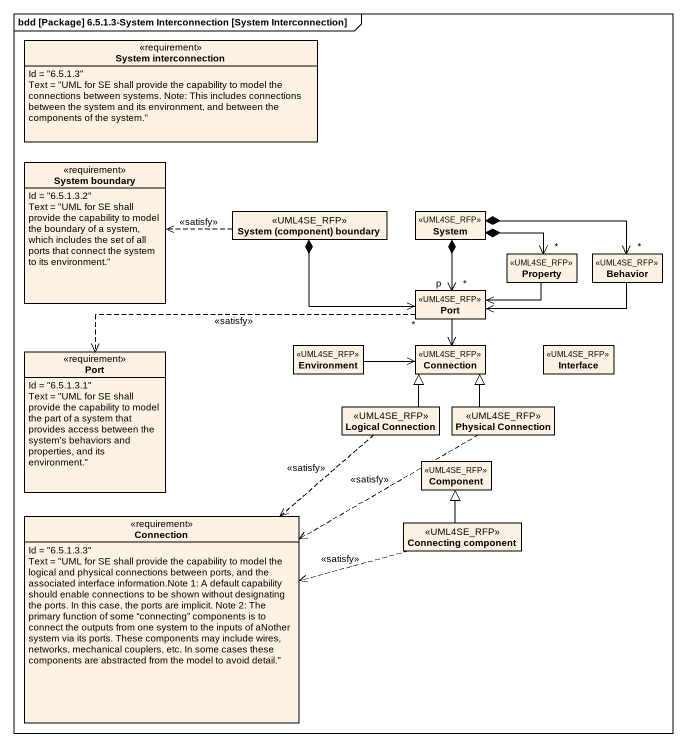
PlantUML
@startuml
mainframe bdd [Package] 6.5.1.3-System Interconnection [System Interconnection]
hide circle
hide empty members
class "System interconnection" as System_interconnection <<requirement>> {
  Id = "6.5.1.3"
  Text = "UML for SE shall provide the capability to model the connections between systems. Note: This includes connections between the system and its environment, and between the components of the system."
}
class "System boundary" as System_boundary <<requirement>> {
  Id = "6.5.1.3.2"
  Text = "UML for SE shall provide the capability to model the boundary of a system, which includes the set of all ports that connect the system to its environment."
}
class "System (component) boundary" as System_component_boundary <<UML4SE_RFP>>
class System <<UML4SE_RFP>>
class "Port" as Port_ <<UML4SE_RFP>>
class Property <<UML4SE_RFP>>
class Behavior <<UML4SE_RFP>>
class "Port" as Port__2 <<requirement>> {
  Id = "6.5.1.3.1"
  Text = "UML for SE shall provide the capability to model the part of a system that provides access between the system’s behaviors and properties, and its environment."
}
class Environment <<UML4SE_RFP>>
class Connection <<UML4SE_RFP>>
class "Interface" as Interface_ <<UML4SE_RFP>>
class "Logical Connection" as Logical_Connection <<UML4SE_RFP>>
class "Physical Connection" as Physical_Connection <<UML4SE_RFP>>
class "Component" as Component_ <<UML4SE_RFP>>
class "Connection" as Connection_2 <<requirement>> {
  Id = "6.5.1.3.3"
  Text = "UML for SE shall provide the capability to model the logical and physical connections between ports, and the associated interface information.Note 1: A default capability should enable connections to be shown without designating the ports. In this case, the ports are implicit. Note 2: The primary function of some “connecting” components is to connect the outputs from one system to the inputs of aNother system via its ports. These components may include wires, networks, mechanical couplers, etc. In some cases these components are abstracted from the model to avoid detail."
}
class "Connecting component" as Connecting_component <<UML4SE_RFP>>
System_component_boundary .left.> System_boundary : <<satisfy>>
System_component_boundary *-right-> "*" Port_
System *--> "p\n*" Port_
System *-right-> "*" Property
System *-right-> "*" Behavior
Port_ .left.> Port__2 : <<satisfy>>
Port_ --> Connection
Property -left-> Port_
Behavior -left-> Port_
Environment -right-> Connection
Logical_Connection -up-|> Connection
Logical_Connection ..> Connection_2 : <<satisfy>>
Physical_Connection -up-|> Connection
Physical_Connection .left.> Connection_2 : <<satisfy>>
Connecting_component -up-|> Component_
Connecting_component .left.> Connection_2 : <<satisfy>>
@enduml
